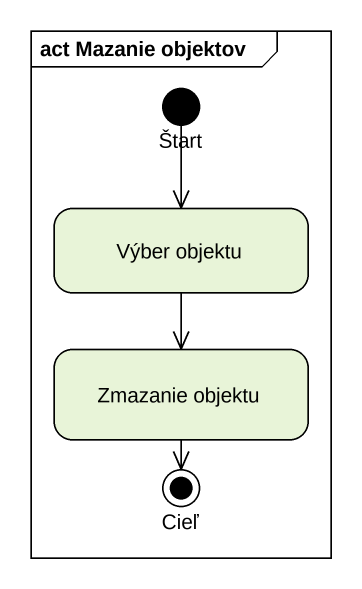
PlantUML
@startuml
mainframe act Mazanie objektov
hide empty description
state Štart <<start>>
state "Výber objektu" as Výber_objektu
state "Zmazanie objektu" as Zmazanie_objektu
state Cieľ <<end>>
Štart --> Výber_objektu
Výber_objektu --> Zmazanie_objektu
Zmazanie_objektu --> Cieľ
@enduml
